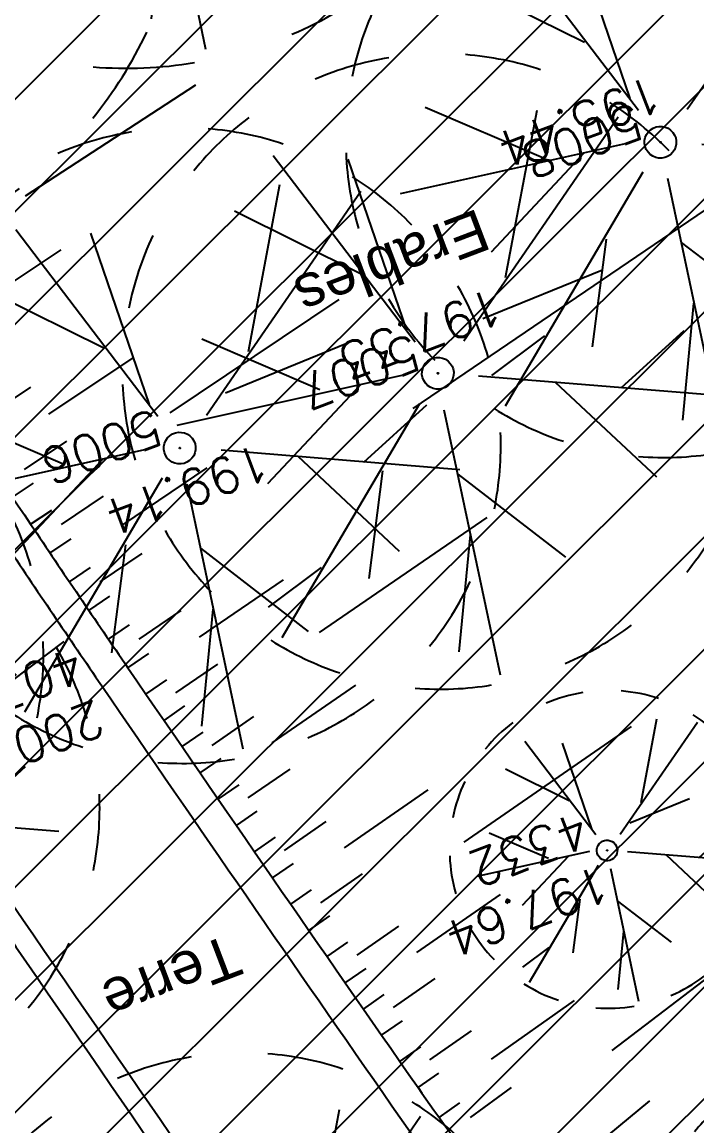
# Model space of a CAD drawing. Header units: centimetres. Extents: x 212517 to 243222, y -357108 to -330212.
# Drawn here: x 228134 to 228772, y -345782 to -344740 of the extents above; entities that cross this region are included whole.
import ezdxf
from ezdxf.enums import TextEntityAlignment as Align
from ezdxf.lldxf.tags import DXFTag

# ---------------------------------------------------------------- set-up
doc = ezdxf.new("R2010")
doc.units = ezdxf.units.CM
doc.layers.get('0').update_dxf_attribs({"color": 252})
for name, color, linetype, plot in [('Fond topo - N', 252, 'Continuous', False), ('Fond topo - NCACHE', 252, 'Continuous', False), ('Fond topo - ZCACHE', 252, 'Continuous', False)]:
    doc.layers.add(name, color=color, linetype=linetype, plot=plot)
doc.layers.add('Fond topo - P', color=252, linetype='Continuous', lineweight=50)
doc.layers.add('Fond topo - VOI', color=252, linetype='Continuous', lineweight=25)
for name, color, linetype in [('Fond topo - TAL', 252, 'Continuous'), ('Fond topo - TAL_HAC', 252, 'Continuous'), ('Fond topo - VEG', 252, 'Continuous'), ('Fond topo - VEG_TXT_ESSENCE', 252, 'Continuous'), ('Fond topo - VOI_TXT', 252, 'Continuous'), ('Fond topo - Z_500', 252, 'Continuous'), ('prlm-VRD', 2, 'Continuous'), ('SA - béton balayé', 252, 'Continuous'), ('SA - EBC', 252, 'Continuous')]:
    doc.layers.add(name, color=color, linetype=linetype)
doc.styles.add('2000_ARIAL', font='arial.ttf', dxfattribs={"height": 0.400000006})
doc.styles.add('SIMPLEX', font='simplex_.ttf', dxfattribs={"height": 1.25})
tags = doc.linetypes.add('L16', pattern=[0.37500001490116125, 0.300000011920929, -0.07500000298023224]).pattern_tags.tags
tags[6:7] = [DXFTag(74, 4), DXFTag(75, 0), DXFTag(340, '0'), DXFTag(46, 0.0), DXFTag(50, 0.0), DXFTag(44, 0.0), DXFTag(45, 0.0)]
tags[4:5] = [DXFTag(74, 4), DXFTag(75, 0), DXFTag(340, '0'), DXFTag(46, 0.0), DXFTag(50, 0.0), DXFTag(44, 0.0), DXFTag(45, 0.0)]
tags = doc.linetypes.add('L8', pattern=[0.22500000894069674, 0.1500000059604645, -0.07500000298023224]).pattern_tags.tags
tags[6:7] = [DXFTag(74, 4), DXFTag(75, 0), DXFTag(340, '0'), DXFTag(46, 0.0), DXFTag(50, 0.0), DXFTag(44, 0.0), DXFTag(45, 0.0)]
tags[4:5] = [DXFTag(74, 4), DXFTag(75, 0), DXFTag(340, '0'), DXFTag(46, 0.0), DXFTag(50, 0.0), DXFTag(44, 0.0), DXFTag(45, 0.0)]

# ---------------------------------------------------------------- blocks, each defined once
blk = doc.blocks.new('PTOPO')
at = {"layer": 'Fond topo - NCACHE', "style": 'SIMPLEX'}
blk.add_attdef('MAT', text='', height=0.34, dxfattribs=at).set_placement((0.09999999986030161, -0.09999999962747097), align=Align.TOP_LEFT)
at = {"layer": 'Fond topo - ZCACHE', "style": 'SIMPLEX'}
blk.add_attdef('ALT', (0.09999999986030161, 0.09999999962747097), '', height=0.34, dxfattribs=at)
blk = doc.blocks.new('VEG12')
at = {"ltscale": 2}
for p, q in [((0.01815258799999997, 0.057406781), (0.100441039, 0.47293725)), ((0.05749608, 0.253444298), (0.145517598, 0.414706841)), ((0.037902722, 0.15845596), (-0.06593155700000003, 0.344147082)), ((-0.158788295, 0.086017079), (-0.245985314, 0.284587218)), ((0.04981112299999996, 0.033821695), (0.391570728, 0.285894318)), ((0.143890955, 0.107467204), (0.230033352, 0.253971609)), ((0.2917471699999999, 0.208620217), (0.392372872, 0.233301274)), ((-0.05229389700000003, 0.02983962500000001), (-0.383643778, 0.204631851)), ((-0.25001839, 0.135126714), (-0.3755999820000001, 0.091127132)), ((0.122915307, -0.02992704099999999), (0.317230371, 0.05540147100000001)), ((0.057557527, -0.01766878999999999), (0.411943876, -0.08413611500000001)), ((-0.05265807700000003, -0.029192154), (-0.412380265, -0.256628677)), ((-0.09359106700000003, -0.049762263), (-0.2956446150000001, -0.04653133200000001)), ((0.184132294, -0.04763066399999999), (0.323120213, -0.192805613)), ((0.01825986499999999, -0.057372749), (0.107637982, -0.4128258760000001)), ((0.02259491799999996, -0.07955337300000001), (0.001649748999999978, -0.36183712)), ((-0.151821475, -0.09483882200000002), (-0.2999525240000001, -0.315936062)), ((0.05371548199999998, -0.188497704), (0.197263789, -0.356749422))]:
    blk.add_line(p, q, dxfattribs=at)
for start, end in [(90, 103.8461539085843), (62.30769199853572, 76.15384597947835), (117.6923078993823, 131.5384619204946), (34.61538499867542, 48.46153799321151), (145.3846149358338, 159.2307690506909), (6.923076979206323, 20.76923090842763), (173.0769230068974, 186.9230769931026), (339.2307689837768, 353.0769230207937), (200.7692310571047, 214.6153850641662), (311.5384620067885, 325.3846150013246), (228.4615380795054, 242.3076921006177), (283.8461540205217, 297.6923080014643), (256.1538460914157, 270)]:
    blk.add_arc((0, 0), 0.496982058, start, end, dxfattribs=at)
blk = doc.blocks.new('VEG14')
at = {"ltscale": 2, "flags": 128}
for points in [[(0.5, 0, -1), (-0.5, 0, -1)], [(0.016, 0, -1), (-0.016, 0, -1)]]:
    blk.add_lwpolyline(points, format="xyb", close=True, dxfattribs=at)
blk = doc.blocks.new('A$C1F970F0F')
at = {"layer": 'SA - béton balayé'}
h = blk.add_hatch(dxfattribs=at)
h.set_pattern_fill('BETON_BALAYE', color=256, scale=49.99999999999999, angle=-10.72360141139323, style=0, pattern_type=2)
h.set_pattern_definition([(349.2763985886067, (-277130161.1279894, -473864756.7787022), (117.3825536141096, 28.65896207176165), [749.9999999999999, -99.99999999999999, 250, -49.99999999999999]), (349.2763985886067, (-277130091.1375459, -473864744.5890418), (-36.75306622226226, 74.64222748057564), [150, -16.5, 299.9999999999999, -37.49999999999999]), (349.2763985886067, (-277130128.6565508, -473864719.6726964), (261.6928111209335, -15.46358973923611), [399.9999999999999, -69.99999999999999, 200, -49.99999999999999])])
edge = h.paths.add_edge_path()
edge.add_line((-3029.358420432381, 2725.663300409979), (-3176.503412120477, 2699.68824411886))
edge.add_line((-3176.503412120477, 2699.68824411886), (-3197.938926788104, 2817.762816654752))
edge.add_line((-3197.938926788104, 2817.762816654752), (-2585.414526747907, 2927.205998263748))
edge.add_line((-2585.414526747906, 2927.205998263748), (-2578.826355698741, 2888.03185968563))
edge.add_line((-2578.826355698741, 2888.03185968563), (-1904.134724859205, 2936.930201529326))
edge.add_line((-1904.134724859205, 2936.930201529326), (-556.7846852388789, 3176.476094804919))
edge.add_arc((-574.2892230096678, 3274.932131851878), 100.0000003678063, 280.0812987824421, 378.0302388281741)
edge.add_arc((1605.009413828708, 4000.887508871435), 2197.033974330638, 193.9407361550014, 198.4415558139132, ccw=False)
edge.add_line((-527.3118890800722, 3471.582166447442), (-688.4548001430187, 4457.417421807394))
edge.add_arc((-1789.293175567613, 4303.567778650573), 1111.537152553589, 7.955943186170549, 45.96465422619263)
edge.add_arc((19.33927830369248, 6251.945001042874), 1547.302139566071, 192.879059078743, 227.9674271135737, ccw=False)
edge.add_line((-1489.03695480859, 5907.060889278498), (-1560.044395075191, 6307.792480241876))
edge.add_line((-1560.044395075191, 6307.792480241875), (-1284.318385454477, 6356.528171834126))
edge.add_line((-1284.318385454477, 6356.528171834125), (-1215.319194815332, 5966.159823136683))
edge.add_arc((19.3392790080029, 6251.94500138343), 1267.302140410601, 193.0326782619799, 228.1653141634967)
edge.add_arc((-1789.293174348239, 4303.567779083163), 1391.537151259583, 7.955943178051314, 46.18746477798038, ccw=False)
edge.add_line((-411.1498586048565, 4496.172671736105), (-275.2797675438888, 3639.964293068523))
edge.add_arc((3153.449018752114, 4499.098145884332), 3534.726590138055, 194.066934089328, 205.9179933813439)
edge.add_arc((1360.60453142281, 3627.843744498979), 1541.393806160593, 205.917993299705, 223.4935397732298)
edge.add_arc((5328.644473156121, 7392.522830198402), 7011.142392459067, 223.4935397712739, 227.6166324867172)
edge.add_line((602.5175779411827, 2213.735113210599), (898.3231051051232, 2004.633868360899))
edge.add_line((898.3231051051231, 2004.633868360899), (847.6940603821262, 1728.843869632567))
edge.add_arc((1998.283496401869, 4025.384621252822), 2568.648569604794, 204.8031901930446, 243.3886814322684, ccw=False)
edge.add_arc((-512.7503180231788, 2859.286821588871), 199.9999996293523, 26.27723080957601, 100.08129874951)
edge.add_line((-547.7593932520969, 3056.198894580915), (-1889.254979973833, 2817.69386697183))
edge.add_line((-1889.254979973833, 2817.69386697183), (-1913.538162964921, 2815.933940840666))
edge.add_line((-1913.538162964921, 2815.933940840666), (-2036.659527240996, 1231.702232686619))
edge.add_line((-2036.659527240996, 1231.702232686619), (-2036.482519291774, 133.7400379066587))
edge.add_arc((-1936.482520511362, 133.7561594007732), 100.0000000799253, 180.0092369357546, 270.0092369145096)
edge.add_line((-1936.466399054336, 33.7561606747783), (-1436.448871649034, 33.83677102289278))
edge.add_line((-1436.448871649034, 33.83677102289275), (-1436.428442326689, -86.1632271734652))
edge.add_line((-1436.42844232669, -86.1632271734652), (-1936.447053287466, -86.24383772407744))
edge.add_arc((-1936.482520706155, 133.7561592480878), 219.9999998311147, 180.0092368832574, 270.00923697005237, ccw=False)
edge.add_line((-2156.482517686297, 133.7206921626651), (-2156.660235340263, 1236.084975973609))
edge.add_line((-2156.660235340263, 1236.084975973609), (-2034.581792946551, 2807.161291871891))
edge.add_line((-2034.581792946552, 2807.16129187189), (-3029.358420432381, 2725.663300409979))
at = {"layer": 'SA - EBC'}
h = blk.add_hatch(dxfattribs=at)
h.set_pattern_fill('_USER', color=256, scale=74.99999999999999, angle=-325.7236014113932, style=0, pattern_type=0)
h.set_pattern_definition([(34.27639858860678, (-277130161.1279894, -473864756.7787022), (-42.238928459823, 61.97477650275113), [])])
edge = h.paths.add_edge_path()
edge.add_line((5801.470568619522, -3162.013069131843), (4083.559282644929, -3271.123614088357))
edge.add_line((4083.559282644929, -3271.123614088356), (4014.481307725509, -3717.332461968055))
edge.add_line((4014.48130772551, -3717.332461968055), (3135.517961824245, -3810.19300101904))
edge.add_line((3135.517961824245, -3810.19300101904), (2274.245008604417, -3693.648081323564))
edge.add_line((2274.245008604417, -3693.648081323564), (1554.636776175834, -3420.099318784944))
edge.add_arc((2508.775769578408, -2315.674454232369), 1459.498372788833, 157.1868533427094, 229.1754823893534, ccw=False)
edge.add_arc((1966.013830892235, -2087.371785851423), 870.6752834691503, 94.3015183869224, 157.1868533106914, ccw=False)
edge.add_line((1900.708697991695, -1219.149067345796), (2859.239020416566, -1223.495634912559))
edge.add_arc((3100.860739749298, 1265.329539486049), 2500.526305395239, 264.4549516394795, 302.9422754293212)
edge.add_arc((4209.331858878893, -445.3369775435177), 462.1229708170858, 302.9422754305585, 376.8336969250394)
edge.add_arc((2214.122706379954, -1049.006753214115), 2546.655714682971, 16.8336969158998, 38.14703645440247)
edge.add_arc((3041.32627014761, -399.2990096244524), 1494.806919462396, 38.14703657403813, 72.97328584086019)
edge.add_line((3479.031970107599, 1029.988031775616), (2182.437305702805, 1414.38613606858))
edge.add_line((2182.437305702805, 1414.38613606858), (1056.590900019184, 1822.819186472099))
edge.add_arc((1766.412018482452, 3779.442320525911), 2081.398594438606, 212.7495497786225, 250.0603089288685, ccw=False)
edge.add_line((15.86575126143373, 2653.472571668582), (-104.0907319930869, 3091.26353710603))
edge.add_line((-104.0907319930869, 3091.26353710603), (-169.6986146466322, 3639.54836895815))
edge.add_line((-169.6986146466322, 3639.548368958149), (-35.58090533515337, 6158.014854826562))
edge.add_arc((-194.3533792400212, 7143.826589584332), 998.5156357593988, 279.1493507374978, 373.962283499627)
edge.add_arc((2392.201579171132, 7786.918955579627), 1666.786287877102, 172.6269749467245, 193.9622835974407, ccw=False)
edge.add_arc((-45.50651600643437, 8102.354993671941), 791.2455775503726, -7.373025019439765, 16.43829965925021)
edge.add_line((713.3969204091394, 8326.263765657093), (486.7428317772967, 9142.81155059313))
edge.add_line((486.7428317772967, 9142.811550593131), (1338.845530021721, 9564.23852196786))
edge.add_line((1338.845530021721, 9564.23852196786), (1632.623584095551, 8945.24637913095))
edge.add_line((1632.623584095551, 8945.246379130947), (1394.029444699765, 8829.874494032001))
edge.add_line((1394.029444699765, 8829.874494032001), (1731.997733793977, 8131.230781666551))
edge.add_arc((1233.216649704336, 7889.945865525577), 554.0766919865823, -19.640967550384175, 25.815335324856676, ccw=False)
edge.add_line((1755.055695752756, 7703.706797235046), (1558.214479468655, 6807.520788570679))
edge.add_line((1558.214479468655, 6807.52078857068), (1570.021725572625, 6609.158708993335))
edge.add_line((1570.021725572625, 6609.158708993335), (1852.913141606868, 5734.125706863067))
edge.add_line((1852.913141606869, 5734.125706863067), (2726.748207475315, 4020.986816292172))
edge.add_line((2726.748207475315, 4020.986816292172), (3802.352916265851, 4004.947770972833))
edge.add_arc((8355.58168857983, 5950.706307988518), 4951.552134169374, 203.138762427905, 230.8301436200186)
edge.add_arc((13583.66465597079, 12367.85935474512), 13228.79229856088, 230.8301435441083, 233.1638398044412)
edge.add_line((5652.622255943647, 1780.153648245416), (4998.697813068342, 1820.441475819727))
edge.add_line((4998.697813068342, 1820.441475819727), (4863.841220233488, 767.0816613875431))
edge.add_line((4863.841220233488, 767.0816613875434), (5595.355488733695, 631.185878681516))
edge.add_line((5595.355488733695, 631.1858786815158), (5852.747939948536, -2020.707044821664))
edge.add_line((5852.747939948536, -2020.707044821665), (5881.394298709887, -2966.563612924887))
edge.add_line((5881.394298709887, -2966.563612924887), (5801.470568619523, -3162.013069131842))
at = {"layer": 'Fond topo - TAL', "ltscale": 2, "flags": 128}
blk.add_lwpolyline([(326.5874361741029, 6934.277888681679), (154.5266645080367, 6696.18938446092), (-23.15330993292173, 6375.071069854245), (-73.29631093279454, 6208.62959467591), (-53.8234796356885, 6061.146759386321), (86.4888479495869, 5471.591119861134, 0.01722442098464425), (129.97991843764, 5248.447707122207, 0.04305158201332675), (156.6962692329145, 5165.89328581306, 0.001177569187106519), (288.7262051695561, 4854.818806213309, 0.002427729877448871), (353.7652923847066, 4704.601868587385, 0.001967021161989692), (549.0907941365347, 4264.129026357991, 0.009053492578674051), (593.1904405228829, 4170.316842733927, 0.02150890567281686), (636.5964601363955, 4090.965983886839, 0.003755858169683042), (915.1790338134194, 3637.676007459706, 0.006031040945216099), (1083.48216712083, 3375.471667268685, 0.00802460262229775), (1215.230051965082, 3182.380892527764, 0.04845863212810597), (1353.845161281849, 3021.647899063959, 0.03430654887041581), (1587.218203759953, 2827.571393603016, 0.02760387584933579), (1841.004476506138, 2664.922660125497, 0.04574181501611826), (2003.903305584298, 2591.524969362378, 0.003041655342484329), (2128.066175749572, 2549.574265137623, 0.0008412878209468677), (2579.291929444297, 2401.013402857036, 0.002454288222013147), (2685.599562577863, 2366.787815405855, 0.01966671475607495), (2978.214498647599, 2337.569878244019)], format="xyb", dxfattribs=at)
at = {"layer": 'Fond topo - TAL', "linetype": 'L8', "ltscale": 2, "flags": 128}
blk.add_lwpolyline([(-63.23358046186843, 5077.943471481794, 0.001164838968751395), (64.42947420685016, 4777.89975960889, 0.002306011098395101), (130.0215848221804, 4626.662835981376, 0.0003060880427634036), (356.9048927005607, 4110.931458132799, 0.003733443309130319), (375.9689084704831, 4068.529526615886, 0.02303033537768723), (475.4629721859155, 3875.558734712552, 0.01069699115838556), (715.4764655276399, 3478.30473080792, 0.003771884424086066), (740.1724830218425, 3439.980420707743, 0.001382538214981839), (808.2302511846644, 3336.719140848139, 0.03661887789284379), (1071.48734658447, 2996.607174378017, 0.03752440099679374), (1374.712635785152, 2706.162417103847, 0.04028550190851635), (1660.058710568117, 2507.436119634723, 0.04917095924580399), (1920.444230747757, 2388.162099736444, 0.006033711204905718), (2066.407865123713, 2339.918894315406, 0.002063562969709008), (2494.220251978703, 2206.165126707459, 0.007761415611758534), (2667.640730808191, 2155.664307453178, 0.004421614268413964), (2971.465127237233, 2075.16492764128), (3290.411917373396, 1958.78108909967)], format="xyb", dxfattribs=at)
at = {"layer": 'Fond topo - TAL_HAC', "ltscale": 2}
for p, q in [((341.6048641039531, 5160.47178217476), (519.231021615005, 5233.361755106828)), ((276.8283789007651, 5066.665457129864), (365.21426114491, 5104.13458880047)), ((663.8801870941033, 4895.1497700376), (1016.118119415701, 5048.069484049246)), ((437.7907055465633, 4933.728066047086), (614.2836312222252, 5009.32070608393)), ((324.8395004032163, 4953.681456944249), (413.1610747533296, 4991.301923418087)), ((268.64369416763, 4963.125850990569), (312.8125319037663, 4981.917172495747)), ((292.7137403674698, 4906.616599917884), (336.8664688451315, 4925.445741214071)), ((276.6629529176448, 4883.072567453232), (298.7373010100742, 4892.491864553678)), ((317.2328751308929, 4849.222078222996), (361.3551668764012, 4868.122431963192)), ((374.2493352454013, 4838.182185471252), (462.420336414661, 4876.154208946269)), ((288.7262051695561, 4854.818806213309), (310.7965177006464, 4864.247555226059)), ((301.6172741128099, 4824.725005166583), (323.6692325036046, 4834.196601041252)), ((343.0949605986876, 4789.170341238431), (387.1435037232366, 4808.241939053488)), ((314.5667662074443, 4794.656297040566), (336.6002875287858, 4804.170703917702)), ((327.5746327403054, 4764.612796369515), (349.5896338051606, 4774.169978154146)), ((537.7359973475973, 4703.653609396808), (713.4767429659814, 4780.97883399127)), ((425.5037404182509, 4720.340861347284), (513.4190881664338, 4758.901094963417)), ((340.6408245885727, 4734.594615774735), (362.6372223021013, 4744.194536733576)), ((369.1901131569794, 4729.219514684116), (413.1642431042995, 4748.462068773671)), ((353.7652923847066, 4704.601868587385), (375.7430039543224, 4714.244492455976)), ((393.9020519948194, 4672.901988417156), (437.8432376178199, 4692.219653942559)), ((365.8715511979401, 4677.027408041791), (387.8445182586417, 4686.68083818827)), ((377.9913683256782, 4649.458903995885), (399.9595856048329, 4659.12313848036)), ((474.2276279415171, 4609.641185618373), (562.0529064143784, 4648.406123851861)), ((390.1247410288886, 4621.896363508726), (412.0882032524885, 4631.571399633264)), ((418.1592856887327, 4617.798514154227), (462.0814510389015, 4637.15938672341)), ((402.2716661949059, 4594.339792667467), (424.2303679641541, 4604.025628326495)), ((414.4321410105213, 4566.789198640003), (436.3860770805211, 4576.485831414439)), ((442.470702268081, 4562.718923486857), (486.3738048441327, 4582.122984513337)), ((635.0856633898333, 4483.675652077512), (810.506702229633, 4561.723452687399)), ((426.6061625010157, 4539.244587866512), (448.5553274785173, 4548.952015554943)), ((522.9205579786565, 4499.616244730623), (610.6694154344904, 4538.553861767838)), ((466.8362785340242, 4507.663270097965), (510.7202758173441, 4527.110500903754)), ((438.7937276923574, 4511.705967166197), (460.7381164066407, 4521.424187240705)), ((450.9948335238687, 4484.173342900726), (472.9344406440785, 4493.90235286372)), ((491.2559907317653, 4452.631607112245), (535.1208402314745, 4472.121988540163)), ((463.2094773535703, 4456.646722015992), (485.1442975841975, 4466.386519931913)), ((475.4376560008552, 4429.126110991167), (497.3676840110446, 4438.87669436242)), ((571.8298147876919, 4389.687296684342), (659.5019114595582, 4428.797442365527)), ((487.6793665831972, 4401.611516628118), (509.6045968930529, 4411.372882795767)), ((515.729815278424, 4397.623987811407), (559.5754744655012, 4417.157501754164)), ((499.9346060406066, 4374.102945667539), (521.8550335085196, 4383.875092382514)), ((540.2577284247504, 4342.640465224304), (584.0841552194054, 4362.217092067718)), ((512.2033715065115, 4346.600404244766), (534.118990888273, 4356.383329467003)), ((735.7054651557795, 4264.286422738544), (907.2846869427814, 4350.452370836051)), ((524.4856600304443, 4319.103899553685), (546.3964659147874, 4328.897600611248)), ((622.2845953119853, 4277.488312104214), (709.5351458849385, 4317.530057858969)), ((564.8397064734821, 4287.68109265431), (608.6468580548467, 4307.300814251573)), ((536.7814686321387, 4291.613438130316), (558.6874557519782, 4301.417912987476)), ((549.0907941365347, 4264.129026357991), (570.9919572130029, 4273.944272791671)), ((563.4128414017636, 4232.681611488348), (585.1939317750207, 4242.760505418793)), ((592.4826067071565, 4227.255471251795), (635.9223325171363, 4247.675809682339)), ((677.6530786960852, 4164.971799966756), (761.8757842775797, 4211.042787456769))]:
    blk.add_line(p, q, dxfattribs=at)
at = {"layer": 'Fond topo - VOI', "linetype": 'L16', "ltscale": 2, "flags": 128}
for points in [[(56.86273404000667, 5466.869533712125, 0.01722442130375293), (100.7490957892572, 5241.697965665058, 0.04305158241120926), (129.0531697791089, 5154.237426918125, 0.001177569187763674), (261.1383144067263, 4843.032870582231, 0.002427729493112618), (326.2931529755457, 4692.548588717941, 0.001967020956825959), (521.7143402869494, 4251.859969264527, 0.009053493585175633), (566.2761374997808, 4157.064661844938, 0.02150890483590385), (610.9202550321957, 4075.450427662592, 0.003755857879048691), (889.7388132796558, 3621.776473779397, 0.006031040761159129), (1058.432869866898, 3358.963102764782, 0.008024603406108846), (1190.723453779874, 3165.076943838002, 0.04845863152505209), (1333.12735334017, 2999.950607903149, 0.03430654925623074), (1569.661950786684, 2803.244906391133, 0.02760387630777388), (1826.234968976132, 2638.810179415927, 0.04574181495738096), (1994.127830099467, 2563.162316615725, 0.003041655411540011), (2118.636492087664, 2521.094780365128, 0.0008412879643141841), (2569.95813666258, 2372.502347187572, 0.002454288050361413), (2676.546111865867, 2338.186503763289, 0.001190149676915431), (2896.85720450872, 2269.025802803667, 0.2729859319538775), (3085.813253685456, 2299.397294490318, 0.5229621065076793), (3073.34446760256, 2445.294900231599, -0.00786055030879591), (2869.230622651343, 2582.682530549924, -0.01612499385767952), (2773.036716856073, 2654.363904177509, -0.005612051181520921), (2370.270541471567, 2982.65658904875, -0.02310981858493283), (2277.152658593871, 3067.906028562828, -0.02656853706870258), (2137.194908309708, 3224.251464528256, -0.03868213082134395), (2055.787146643901, 3343.322260046691, -0.007175393436975411), (1980.62549295001, 3478.319814973278, -0.004924544095459816), (1875.904400606205, 3677.607318775999, -0.003633774744343019), (1743.337332500545, 3940.727413854674, -0.005756498423518589), (1662.78697956522, 4108.366851243539, -0.02086462172059421), (1566.769855111369, 4338.874712779702, -0.01528835093536459), (1458.819309716361, 4662.036551636573, -0.009986619233383176), (1389.785193736479, 4909.697668854853, -0.02421681082814337), (1368.352793964908, 5013.586465003814, -0.004068535890819898), (1349.677914238661, 5139.809412170728, -0.001171863945288602), (1289.438857186837, 5578.685241930464, -0.00152953393264567), (1227.595236878256, 6048.061317698067, -0.006277708744472327), (1214.314274635904, 6162.648167620609, -0.02954878833963652), (1210.354884519365, 6253.085519557625, -0.007897955815137008), (1220.885509931378, 6591.326589082498, -0.009534637172886556), (1239.547369758186, 6873.72407204614, -0.03049426633253396), (1252.434107135826, 6961.345490526273, -0.01959706265007154), (1271.710791750347, 7038.058871881049, -0.007385007286054106), (1333.748061266518, 7238.506499872628, -0.00703834365838784), (1410.346328429002, 7462.873897527673, -0.02475780953821647), (1436.145647660488, 7525.181389840833, -0.03116737178628414), (1471.634894757119, 7589.471303993479, 0.01624541013141497), (1543.319578909271, 7710.6426178109, 0.01140558707328078), (1607.813491966961, 7834.851061375523, 0.007490832612850338), (1698.790012244002, 8027.532514171119, 0.04894958720658051), (1711.858641002832, 8065.895651161012, 0.0172000170103988), (1734.285776140107, 8178.786629708202)], [(-44.81196145344734, 5085.730894297443, 0.00116483880797662), (82.81460905941697, 4785.772930576871, 0.002306011182776433), (148.3333160752084, 4634.705255050573, 0.0003060878564784329), (375.2067634092566, 4118.996290929394, 0.003733440487316977), (394.1483052766108, 4076.866764281074, 0.02303033540982148), (492.7984960144307, 3885.532681705017, 0.01069699115751624), (732.3695056148297, 3489.011046729809, 0.003771883424577017), (756.9020752775328, 3450.940381692422, 0.001382537500526071), (824.8989781644356, 3347.771450110053, 0.03661887814454393), (1086.365343210983, 3009.972997326465, 0.03752440110708656), (1387.425784857927, 2721.601842088382, 0.04028550176440735), (1670.131475056015, 2524.714412713221, 0.04917095898867555), (1926.949293442083, 2407.074639412808, 0.006033710847697392), (2072.454631936801, 2358.982907644459, 0.002063563105577488), (2500.109455805709, 2225.278401552437, 0.007761416038727673), (2672.933819870083, 2174.951173494945, 0.004435667204064966), (2977.383064866449, 2094.295395345591), (3300.858672860099, 1976.258988824885), (3451.730217105191, 1841.896337423402)]]:
    blk.add_lwpolyline(points, format="xyb", dxfattribs=at)
at = {"layer": 'Fond topo - P', "ltscale": 2}
ref = blk.add_blockref('PTOPO', (940.0616279271799, 5098.630778745499), dxfattribs=dict(at, xscale=99.99999999999994, yscale=99.99999999999994, zscale=99.99999999999994, rotation=190.0656205306617))
ref.add_attrib('MAT', '5008', dxfattribs={"layer": 'Fond topo - N', "color": 0, "ltscale": 2, "height": 33.99999999999999, "rotation": 190.0656204987762, "style": 'SIMPLEX'}).set_placement((928.4677860952802, 5106.729101495858), align=Align.TOP_LEFT)
ref.add_attrib('ALT', '195.44', (945.2233608705326, 5162.803050428603), dxfattribs={"layer": 'Fond topo - Z_500', "color": 0, "ltscale": 2, "height": 33.99999999999999, "rotation": 190.0656204987762, "style": 'SIMPLEX'})
ref = blk.add_blockref('PTOPO', (692.9686027749258, 4923.379465764151), dxfattribs=dict(at, xscale=99.99999999999994, yscale=99.99999999999994, zscale=99.99999999999994, rotation=190.0656205306617))
ref.add_attrib('MAT', '5007', dxfattribs={"layer": 'Fond topo - N', "color": 0, "ltscale": 2, "height": 33.99999999999999, "rotation": 190.0656204987762, "style": 'SIMPLEX'}).set_placement((681.3747609430261, 4931.477788514509), align=Align.TOP_LEFT)
ref.add_attrib('ALT', '197.33', (760.2873469755132, 4993.766899676843), dxfattribs={"layer": 'Fond topo - Z_500', "color": 0, "ltscale": 2, "height": 33.99999999999999, "rotation": 190.0656204987762, "style": 'SIMPLEX'})
ref = blk.add_blockref('PTOPO', (440.4079333662494, 4899.278987811256), dxfattribs=dict(at, xscale=99.99999999999994, yscale=99.99999999999994, zscale=99.99999999999994, rotation=190.0656205306617))
ref.add_attrib('MAT', '5006', dxfattribs={"layer": 'Fond topo - N', "color": 0, "ltscale": 2, "height": 33.99999999999999, "rotation": 190.0656204987762, "style": 'SIMPLEX'}).set_placement((428.8140915572262, 4907.377310557284), align=Align.TOP_LEFT)
ref.add_attrib('ALT', '199.14', (516.538163846124, 4890.253336902307), dxfattribs={"layer": 'Fond topo - Z_500', "color": 0, "ltscale": 2, "height": 33.99999999999999, "rotation": 190.0656204987762, "style": 'SIMPLEX'})
ref = blk.add_blockref('PTOPO', (326.2931529755457, 4692.548588717941), dxfattribs=dict(at, xscale=99.99999999999994, yscale=99.99999999999994, zscale=99.99999999999994, rotation=190.0656205306617))
ref.add_attrib('MAT', '4038', dxfattribs={"layer": 'Fond topo - N', "color": 0, "ltscale": 2, "height": 33.99999999999999, "rotation": 190.0656204987762, "style": 'SIMPLEX'}).set_placement((314.6993111263167, 4700.646911376794), align=Align.TOP_LEFT)
ref.add_attrib('ALT', '200.27', (318.1948302121897, 4680.954746817411), dxfattribs={"layer": 'Fond topo - Z_500', "color": 0, "ltscale": 2, "height": 33.99999999999999, "rotation": 190.0656204987762, "style": 'SIMPLEX'})
ref = blk.add_blockref('PTOPO', (766.1444952854465, 4450.887437265368), dxfattribs=dict(at, xscale=99.99999999999994, yscale=99.99999999999994, zscale=99.99999999999994, rotation=190.0656205306617))
ref.add_attrib('MAT', '4332', dxfattribs={"layer": 'Fond topo - N', "color": 0, "ltscale": 2, "height": 33.99999999999999, "rotation": 190.0656204987762, "style": 'SIMPLEX'}).set_placement((754.5506534535468, 4458.985760015727), align=Align.TOP_LEFT)
ref.add_attrib('ALT', '197.64', (758.0461725622963, 4439.293595452013), dxfattribs={"layer": 'Fond topo - Z_500', "color": 0, "ltscale": 2, "height": 33.99999999999999, "rotation": 190.0656204987762, "style": 'SIMPLEX'})
at = {"layer": 'Fond topo - VEG', "ltscale": 2, "zscale": 99.99999999999997}
for name, p, xscale, yscale, rotation in [('VEG12', (531.5883961354615, 5651.806988690005), 799.9999999999998, 799.9999999999998, 192.432705982593), ('VEG12', (161.4259081064189, 5524.843566682898), 799.9999999999998, 799.9999999999998, 192.432705982593), ('VEG12', (943.4543966937059, 5100.422742043956), 603.8399999999999, 603.8399999999999, 192.432705982593), ('VEG12', (-55.97964315246315, 4998.849099426685), 603.8399999999999, 603.8399999999999, 192.432705982593), ('VEG12', (695.5125002724214, 4924.723079703533), 603.8399999999999, 603.8399999999999, 192.432705982593), ('VEG12', (443.8007022991455, 4901.07095136257), 603.8399999999999, 603.8399999999999, 192.432705982593), ('VEG12', (-17.16903643407352, 4787.471202689284), 603.8399999999999, 603.8399999999999, 192.432705982593), ('VEG14', (940.0616279271799, 5098.630778745499), 30, 30, 207.8417380991697), ('VEG12', (8.156594783386822, 4635.886081019987), 603.8399999999999, 603.8399999999999, 192.432705982593), ('VEG14', (692.9686027749258, 4923.379465764151), 30, 30, 207.8417380991697), ('VEG14', (440.4079333662494, 4899.278987811256), 30, 30, 207.8417380991697), ('VEG12', (767.6286619289178, 4451.671331702339), 301.92, 301.92, 192.432705982593), ('VEG14', (766.1444952854465, 4450.887437265368), 19.38, 19.38, 207.8417380991697), ('VEG12', (336.6829159190896, 4032.343514785812), 603.8399999999999, 603.8399999999999, 192.432705982593), ('VEG12', (926.6924473195471, 4021.475464894391), 402.5599999999998, 402.5599999999998, 192.432705982593)]:
    blk.add_blockref(name, p, dxfattribs=dict(at, xscale=xscale, yscale=yscale, rotation=rotation))
at = {"layer": 'Fond topo - VEG_TXT_ESSENCE', "style": '2000_ARIAL'}
blk.add_text('Erables', height=39.99999999999999, rotation=190.0656205035111, dxfattribs=at).set_placement((759.5417329992315, 5069.579672059743))
at = {"layer": 'Fond topo - VOI_TXT', "style": '2000_ARIAL'}
blk.add_text('Terre', height=39.99999999999999, rotation=190.0656205035111, dxfattribs=at).set_placement((401.7933055031324, 4440.128274837624))

msp = doc.modelspace()

# ---------------------------------------------------------------- block references
at = {"layer": 'prlm-VRD', "rotation": 10.72360141139323}
msp.add_blockref('A$C1F970F0F', (228762.2467792132, -350037.5300254133), dxfattribs=at)

doc.saveas('drawing.dxf')
